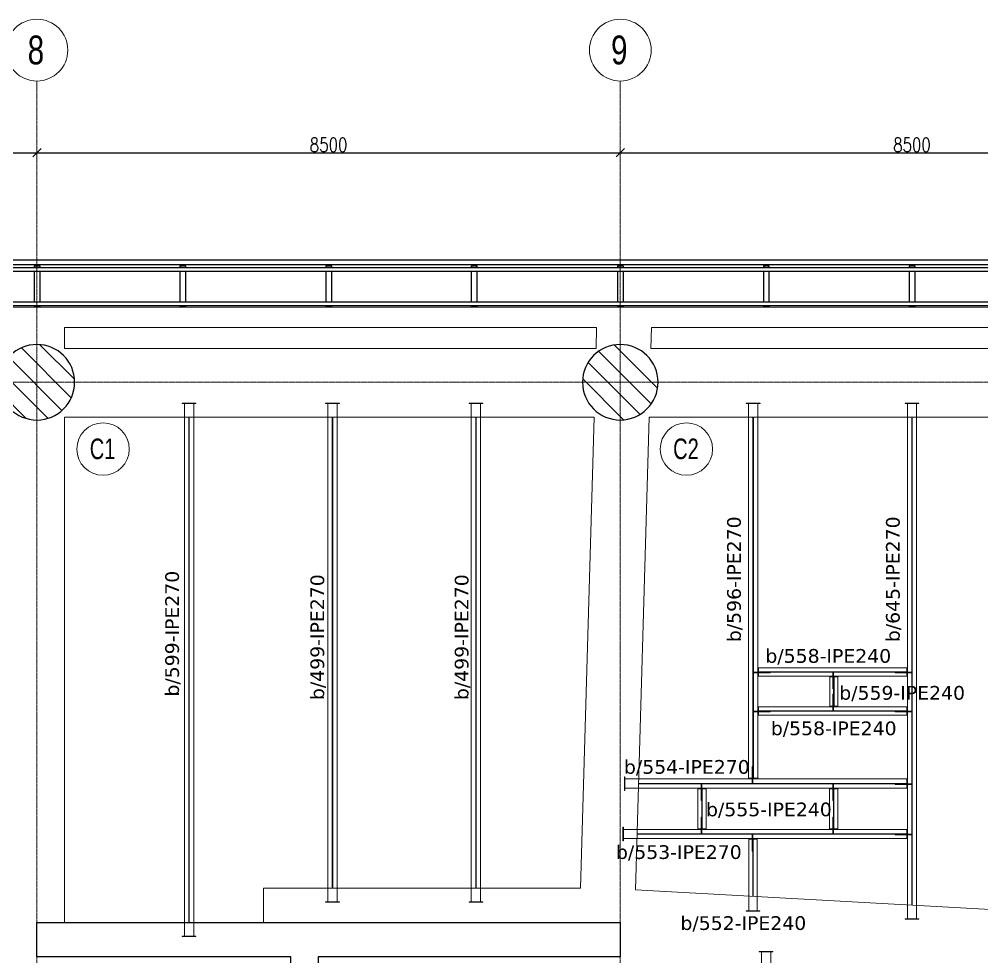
# Model space of a CAD drawing. Header units: millimetres. Extents: x -900 to 77706, y -21218 to 30789.
# Drawn here: x 13159 to 27182, y 17130 to 30789 of the extents above; entities that cross this region are included whole.
import ezdxf

# ---------------------------------------------------------------- set-up
doc = ezdxf.new("R2010")
doc.units = ezdxf.units.MM
doc.header["$LTSCALE"] = 0.9
doc.linetypes.add('Dash', pattern=[0.9525, 0.47625, -0.47625])
doc.linetypes.add('Grid Line', pattern=[3.33375, 1.905, -0.47625, 0.47625, -0.47625])
for name, color, linetype, lineweight in [('0-2', 7, 'Dash', 9), ('0-3', 250, 'Continuous', 5), ('A_ALMA', 255, 'Continuous', 5), ('E_COLUMNAS', 1, 'Continuous', 18), ('E_COLUMNAS-3', 1, 'Continuous', 35), ('E_COLUMNAS-4', 1, 'Continuous', 25), ('E_EJES', 8, 'Continuous', 9), ('E_EJES-1', 8, 'Grid Line', 9), ('E_MUROS-1', 2, 'Continuous', 25), ('E_TEXTO', 3, 'Continuous', 9), ('E_VIGAS', 5, 'Continuous', 9), ('E_VIGAS-1', 5, 'Continuous', 25), ('E_VIGAS-2', 10, 'Continuous', 25), ('P-PLATINA', 6, 'Continuous', 15), ('VIGAS_HCB', 253, 'Continuous', 15)]:
    doc.layers.add(name, color=color, linetype=linetype, lineweight=lineweight)
doc.layers.add('COTAS', color=8, linetype='Continuous')
doc.styles.add('Arial Narrow', font='', dxfattribs={"width": 0.85, "height": 0.3})
doc.styles.add('CNI_COTAS', font='romans.shx', dxfattribs={"width": 0.8})
doc.styles.add('Swis721 LtCn BT', font='swisscl.ttf', dxfattribs={"height": 0.42})
doc.styles.add('VERDANA', font='verdana.ttf')
doc.styles.get('Arial Narrow').set_extended_font_data('Arial Narrow')
doc.dimstyles.new('1.5', dxfattribs={"dimscale": 0, "dimtxt": 200, "dimasz": 120, "dimexe": 4, "dimexo": 4, "dimgap": 15, "dimtad": 1, "dimdec": 0, "dimzin": 4, "dimdsep": 46, "dimtxsty": 'CNI_COTAS', "dimblk": 'OBLIQUE', "dimcen": -0.09, "dimclrd": 256, "dimclrt": 3, "dimadec": 0, "dimazin": 0, "dimtfac": 1, "dimtdec": 0, "dimtmove": 2, "dimatfit": 0, "dimldrblk": 'OBLIQUE', "dimfxl": 0.05, "dimtolj": 1, "dimtzin": 0, "dimarcsym": 0})

# ---------------------------------------------------------------- blocks, each defined once
blk = doc.blocks.new('EST_SFM_VIGA-METALICA-SECCION-C - EST_SFM_VIGA-METALICA-UPN160-1604346-PLANTA DE PISO 12 N_E_ _48_55m')
at = {"layer": 'E_VIGAS-1'}
for p, q in [((30.11, 0.018), (-30.277, 0.018)), ((-30.272, -0.047), (30.104, -0.047))]:
    blk.add_line(p, q, dxfattribs=at)
blk = doc.blocks.new('EST_SFM_VIGA-METALICA-SECCION-C - EST_SFM_VIGA-METALICA-UPN100-1526554-PLANTA DE PISO 12 N_E_ _48_55m')
at = {"layer": 'E_VIGAS-2'}
for p, q in [((34.942, 0.018), (-34.929, 0.018)), ((-34.929, -0.032), (34.942, -0.032))]:
    blk.add_line(p, q, dxfattribs=at)
blk = doc.blocks.new('EST_SFM_VIGA-METALICA-SECCION-C - EST_SFM_VIGA-METALICA-UPN100-1526616-PLANTA DE PISO 12 N_E_ _48_55m')
at = {"layer": 'E_VIGAS-2'}
for p, q in [((34.044, 0.032), (-34.827, 0.032)), ((-34.827, -0.018), (34.044, -0.018))]:
    blk.add_line(p, q, dxfattribs=at)
blk = doc.blocks.new('DCTIB_CNI_EST_MOD-1A-FAC_0001_rvt-2-PLANTA DE PISO 12 N_E_ _48_55m')
at = {"layer": 'E_VIGAS-1'}
for p, q in [((-65.665, 167.864), (-65.665, 167.878)), ((-65.66, 167.878), (-65.66, 167.864)), ((-63.54, 167.864), (-63.54, 167.878)), ((-63.535, 167.878), (-63.535, 167.864)), ((-61.415, 167.864), (-61.415, 167.878)), ((-61.41, 167.878), (-61.41, 167.864)), ((-59.29, 167.864), (-59.29, 167.878)), ((-59.285, 167.878), (-59.285, 167.864)), ((-57.165, 167.864), (-57.165, 167.878)), ((-57.16, 167.878), (-57.16, 167.864)), ((-55.04, 167.864), (-55.04, 167.878)), ((-55.035, 167.878), (-55.035, 167.864)), ((-52.915, 167.864), (-52.915, 167.878)), ((-52.91, 167.878), (-52.91, 167.864)), ((-65.703, 167.858), (-65.703, 167.859)), ((-65.703, 167.859), (-65.675, 167.859)), ((-65.621, 167.858), (-65.703, 167.858)), ((-65.703, 167.858), (-65.703, 167.83)), ((-65.703, 167.778), (-65.703, 167.33)), ((-65.665, 167.859), (-65.665, 167.864)), ((-65.66, 167.864), (-65.66, 167.859)), ((-65.649, 167.859), (-65.621, 167.859)), ((-65.621, 167.859), (-65.621, 167.858)), ((-65.621, 167.858), (-65.621, 167.83)), ((-65.621, 167.778), (-65.621, 167.33)), ((-63.578, 167.858), (-63.578, 167.859)), ((-63.578, 167.859), (-63.55, 167.859)), ((-63.496, 167.858), (-63.578, 167.858)), ((-63.578, 167.858), (-63.578, 167.83)), ((-63.578, 167.78), (-63.578, 167.33)), ((-63.54, 167.859), (-63.54, 167.864)), ((-63.535, 167.864), (-63.535, 167.859)), ((-63.524, 167.859), (-63.496, 167.859)), ((-63.496, 167.859), (-63.496, 167.858)), ((-63.496, 167.858), (-63.496, 167.83)), ((-63.496, 167.778), (-63.496, 167.33)), ((-61.453, 167.858), (-61.453, 167.859)), ((-61.453, 167.859), (-61.425, 167.859)), ((-61.371, 167.858), (-61.453, 167.858)), ((-61.453, 167.858), (-61.453, 167.83)), ((-61.453, 167.778), (-61.453, 167.33)), ((-61.415, 167.859), (-61.415, 167.864)), ((-61.41, 167.864), (-61.41, 167.859)), ((-61.399, 167.859), (-61.371, 167.859)), ((-61.371, 167.859), (-61.371, 167.858)), ((-61.371, 167.858), (-61.371, 167.83)), ((-61.371, 167.778), (-61.371, 167.33)), ((-59.328, 167.859), (-59.3, 167.859)), ((-59.328, 167.858), (-59.328, 167.859)), ((-59.246, 167.858), (-59.328, 167.858)), ((-59.328, 167.83), (-59.328, 167.858)), ((-59.328, 167.33), (-59.328, 167.778)), ((-59.29, 167.859), (-59.29, 167.864)), ((-59.285, 167.864), (-59.285, 167.859)), ((-59.274, 167.859), (-59.246, 167.859)), ((-59.246, 167.859), (-59.246, 167.858)), ((-59.246, 167.83), (-59.246, 167.858)), ((-59.246, 167.33), (-59.246, 167.78)), ((-57.203, 167.858), (-57.203, 167.859)), ((-57.203, 167.859), (-57.176, 167.859)), ((-57.121, 167.858), (-57.203, 167.858)), ((-57.203, 167.858), (-57.203, 167.83)), ((-57.203, 167.778), (-57.203, 167.33)), ((-57.165, 167.859), (-57.165, 167.864)), ((-57.16, 167.864), (-57.16, 167.859)), ((-57.149, 167.859), (-57.121, 167.859)), ((-57.121, 167.859), (-57.121, 167.858)), ((-57.121, 167.858), (-57.121, 167.83)), ((-57.121, 167.778), (-57.121, 167.33)), ((-55.078, 167.858), (-55.078, 167.859)), ((-55.078, 167.859), (-55.05, 167.859)), ((-54.996, 167.858), (-55.078, 167.858)), ((-55.078, 167.858), (-55.078, 167.83)), ((-55.078, 167.778), (-55.078, 167.33)), ((-55.04, 167.859), (-55.04, 167.864)), ((-55.035, 167.864), (-55.035, 167.859)), ((-55.024, 167.859), (-54.996, 167.859)), ((-54.996, 167.859), (-54.996, 167.858)), ((-54.996, 167.858), (-54.996, 167.83)), ((-54.996, 167.778), (-54.996, 167.33)), ((-52.953, 167.858), (-52.953, 167.859)), ((-52.953, 167.859), (-52.925, 167.859)), ((-52.871, 167.858), (-52.953, 167.858)), ((-52.953, 167.858), (-52.953, 167.83)), ((-52.953, 167.778), (-52.953, 167.33)), ((-52.915, 167.859), (-52.915, 167.864)), ((-52.91, 167.864), (-52.91, 167.859)), ((-52.899, 167.859), (-52.871, 167.859)), ((-52.871, 167.859), (-52.871, 167.858)), ((-52.871, 167.858), (-52.871, 167.83)), ((-52.871, 167.778), (-52.871, 167.33)), ((-65.703, 167.28), (-65.703, 167.263)), ((-65.621, 167.263), (-65.703, 167.263)), ((-65.621, 167.28), (-65.621, 167.263)), ((-63.578, 167.28), (-63.578, 167.263)), ((-63.496, 167.263), (-63.578, 167.263)), ((-63.496, 167.28), (-63.496, 167.263)), ((-61.453, 167.28), (-61.453, 167.263)), ((-61.371, 167.263), (-61.453, 167.263)), ((-61.371, 167.28), (-61.371, 167.263)), ((-59.328, 167.263), (-59.328, 167.28)), ((-59.246, 167.263), (-59.328, 167.263)), ((-59.246, 167.263), (-59.246, 167.28)), ((-57.203, 167.28), (-57.203, 167.263)), ((-57.121, 167.263), (-57.203, 167.263)), ((-57.121, 167.28), (-57.121, 167.263)), ((-55.078, 167.28), (-55.078, 167.263)), ((-54.996, 167.263), (-55.078, 167.263)), ((-54.996, 167.28), (-54.996, 167.263)), ((-52.953, 167.28), (-52.953, 167.26)), ((-52.871, 167.26), (-52.953, 167.26)), ((-52.871, 167.28), (-52.871, 167.26))]:
    blk.add_line(p, q, dxfattribs=at)
for points, knots in [([(-65.675, 167.859), (-65.674, 167.859), (-65.673, 167.859), (-65.67, 167.859), (-65.668, 167.86), (-65.666, 167.86), (-65.665, 167.862), (-65.665, 167.863), (-65.665, 167.864)], [0, 0, 0, 0, 0.142857, 0.285714, 0.428571, 0.571429, 0.785714, 1, 1, 1, 1]), ([(-65.665, 167.864), (-65.665, 167.863), (-65.665, 167.862), (-65.667, 167.86), (-65.668, 167.86), (-65.67, 167.859), (-65.671, 167.859), (-65.672, 167.859), (-65.674, 167.859), (-65.675, 167.859)], [0, 0, 0, 0, 0.285714, 0.428571, 0.571429, 0.678571, 0.732143, 0.785714, 1, 1, 1, 1]), ([(-65.649, 167.859), (-65.65, 167.859), (-65.651, 167.859), (-65.654, 167.859), (-65.656, 167.86), (-65.658, 167.86), (-65.659, 167.862), (-65.66, 167.863), (-65.66, 167.864)], [0, 0, 0, 0, 0.142857, 0.285714, 0.428571, 0.571429, 0.785714, 1, 1, 1, 1]), ([(-65.66, 167.864), (-65.66, 167.863), (-65.659, 167.862), (-65.658, 167.86), (-65.656, 167.86), (-65.655, 167.859), (-65.654, 167.859), (-65.652, 167.859), (-65.65, 167.859), (-65.649, 167.859)], [0, 0, 0, 0, 0.285714, 0.428571, 0.571429, 0.678571, 0.732143, 0.785714, 1, 1, 1, 1]), ([(-63.55, 167.859), (-63.549, 167.859), (-63.548, 167.859), (-63.545, 167.859), (-63.543, 167.86), (-63.541, 167.86), (-63.54, 167.862), (-63.54, 167.863), (-63.54, 167.864)], [0, 0, 0, 0, 0.142857, 0.285714, 0.428571, 0.571429, 0.785714, 1, 1, 1, 1]), ([(-63.54, 167.864), (-63.54, 167.863), (-63.54, 167.862), (-63.542, 167.86), (-63.543, 167.86), (-63.545, 167.859), (-63.546, 167.859), (-63.547, 167.859), (-63.549, 167.859), (-63.55, 167.859)], [0, 0, 0, 0, 0.285714, 0.428571, 0.571429, 0.678571, 0.732143, 0.785714, 1, 1, 1, 1]), ([(-63.524, 167.859), (-63.525, 167.859), (-63.526, 167.859), (-63.529, 167.859), (-63.531, 167.86), (-63.533, 167.86), (-63.534, 167.862), (-63.535, 167.863), (-63.535, 167.864)], [0, 0, 0, 0, 0.142857, 0.285714, 0.428571, 0.571429, 0.785714, 1, 1, 1, 1]), ([(-63.535, 167.864), (-63.535, 167.863), (-63.534, 167.862), (-63.533, 167.86), (-63.531, 167.86), (-63.53, 167.859), (-63.529, 167.859), (-63.527, 167.859), (-63.525, 167.859), (-63.524, 167.859)], [0, 0, 0, 0, 0.285714, 0.428571, 0.571429, 0.678571, 0.732143, 0.785714, 1, 1, 1, 1]), ([(-61.425, 167.859), (-61.424, 167.859), (-61.423, 167.859), (-61.42, 167.859), (-61.418, 167.86), (-61.416, 167.86), (-61.415, 167.862), (-61.415, 167.863), (-61.415, 167.864)], [0, 0, 0, 0, 0.142857, 0.285714, 0.428571, 0.571429, 0.785714, 1, 1, 1, 1]), ([(-61.415, 167.864), (-61.415, 167.863), (-61.415, 167.862), (-61.417, 167.86), (-61.418, 167.86), (-61.42, 167.859), (-61.421, 167.859), (-61.422, 167.859), (-61.424, 167.859), (-61.425, 167.859)], [0, 0, 0, 0, 0.285714, 0.428571, 0.571429, 0.678571, 0.732143, 0.785714, 1, 1, 1, 1]), ([(-61.399, 167.859), (-61.4, 167.859), (-61.401, 167.859), (-61.404, 167.859), (-61.406, 167.86), (-61.408, 167.86), (-61.409, 167.862), (-61.41, 167.863), (-61.41, 167.864)], [0, 0, 0, 0, 0.142857, 0.285714, 0.428571, 0.571429, 0.785714, 1, 1, 1, 1]), ([(-61.41, 167.864), (-61.41, 167.863), (-61.409, 167.862), (-61.408, 167.86), (-61.406, 167.86), (-61.405, 167.859), (-61.404, 167.859), (-61.402, 167.859), (-61.4, 167.859), (-61.399, 167.859)], [0, 0, 0, 0, 0.285714, 0.428571, 0.571429, 0.678571, 0.732143, 0.785714, 1, 1, 1, 1]), ([(-59.29, 167.864), (-59.29, 167.863), (-59.29, 167.862), (-59.292, 167.86), (-59.293, 167.86), (-59.295, 167.859), (-59.296, 167.859), (-59.297, 167.859), (-59.299, 167.859), (-59.3, 167.859)], [0, 0, 0, 0, 0.285714, 0.428571, 0.571429, 0.678571, 0.732143, 0.785714, 1, 1, 1, 1]), ([(-59.3, 167.859), (-59.299, 167.859), (-59.298, 167.859), (-59.295, 167.859), (-59.293, 167.86), (-59.291, 167.86), (-59.29, 167.862), (-59.29, 167.863), (-59.29, 167.864)], [0, 0, 0, 0, 0.142857, 0.285714, 0.428571, 0.571429, 0.785714, 1, 1, 1, 1]), ([(-59.285, 167.864), (-59.285, 167.863), (-59.284, 167.862), (-59.283, 167.86), (-59.281, 167.86), (-59.28, 167.859), (-59.279, 167.859), (-59.277, 167.859), (-59.275, 167.859), (-59.274, 167.859)], [0, 0, 0, 0, 0.285714, 0.428571, 0.571429, 0.678571, 0.732143, 0.785714, 1, 1, 1, 1]), ([(-59.274, 167.859), (-59.275, 167.859), (-59.276, 167.859), (-59.279, 167.859), (-59.281, 167.86), (-59.283, 167.86), (-59.284, 167.862), (-59.285, 167.863), (-59.285, 167.864)], [0, 0, 0, 0, 0.142857, 0.285714, 0.428571, 0.571429, 0.785714, 1, 1, 1, 1]), ([(-57.176, 167.859), (-57.175, 167.859), (-57.173, 167.859), (-57.171, 167.859), (-57.168, 167.86), (-57.167, 167.86), (-57.165, 167.862), (-57.165, 167.863), (-57.165, 167.864)], [0, 0, 0, 0, 0.142857, 0.285714, 0.428571, 0.571429, 0.785714, 1, 1, 1, 1]), ([(-57.165, 167.864), (-57.165, 167.863), (-57.165, 167.862), (-57.167, 167.86), (-57.168, 167.86), (-57.17, 167.859), (-57.171, 167.859), (-57.173, 167.859), (-57.174, 167.859), (-57.176, 167.859)], [0, 0, 0, 0, 0.285714, 0.428571, 0.571429, 0.678571, 0.732143, 0.785714, 1, 1, 1, 1]), ([(-57.149, 167.859), (-57.15, 167.859), (-57.152, 167.859), (-57.154, 167.859), (-57.156, 167.86), (-57.158, 167.86), (-57.16, 167.862), (-57.16, 167.863), (-57.16, 167.864)], [0, 0, 0, 0, 0.142857, 0.285714, 0.428571, 0.571429, 0.785714, 1, 1, 1, 1]), ([(-57.16, 167.864), (-57.16, 167.863), (-57.159, 167.862), (-57.158, 167.86), (-57.156, 167.86), (-57.155, 167.859), (-57.154, 167.859), (-57.152, 167.859), (-57.15, 167.859), (-57.149, 167.859)], [0, 0, 0, 0, 0.285714, 0.428571, 0.571429, 0.678571, 0.732143, 0.785714, 1, 1, 1, 1]), ([(-55.05, 167.859), (-55.049, 167.859), (-55.048, 167.859), (-55.045, 167.859), (-55.043, 167.86), (-55.041, 167.86), (-55.04, 167.862), (-55.04, 167.863), (-55.04, 167.864)], [0, 0, 0, 0, 0.142857, 0.285714, 0.428571, 0.571429, 0.785714, 1, 1, 1, 1]), ([(-55.04, 167.864), (-55.04, 167.863), (-55.04, 167.862), (-55.042, 167.86), (-55.043, 167.86), (-55.045, 167.859), (-55.046, 167.859), (-55.047, 167.859), (-55.049, 167.859), (-55.05, 167.859)], [0, 0, 0, 0, 0.285714, 0.428571, 0.571429, 0.678571, 0.732143, 0.785714, 1, 1, 1, 1]), ([(-55.024, 167.859), (-55.025, 167.859), (-55.026, 167.859), (-55.029, 167.859), (-55.031, 167.86), (-55.033, 167.86), (-55.034, 167.862), (-55.035, 167.863), (-55.035, 167.864)], [0, 0, 0, 0, 0.142857, 0.285714, 0.428571, 0.571429, 0.785714, 1, 1, 1, 1]), ([(-55.035, 167.864), (-55.035, 167.863), (-55.034, 167.862), (-55.033, 167.86), (-55.031, 167.86), (-55.03, 167.859), (-55.029, 167.859), (-55.027, 167.859), (-55.025, 167.859), (-55.024, 167.859)], [0, 0, 0, 0, 0.285714, 0.428571, 0.571429, 0.678571, 0.732143, 0.785714, 1, 1, 1, 1]), ([(-52.925, 167.859), (-52.924, 167.859), (-52.923, 167.859), (-52.92, 167.859), (-52.918, 167.86), (-52.916, 167.86), (-52.915, 167.862), (-52.915, 167.863), (-52.915, 167.864)], [0, 0, 0, 0, 0.142857, 0.285714, 0.428571, 0.571429, 0.785714, 1, 1, 1, 1]), ([(-52.915, 167.864), (-52.915, 167.863), (-52.915, 167.862), (-52.917, 167.86), (-52.918, 167.86), (-52.92, 167.859), (-52.921, 167.859), (-52.922, 167.859), (-52.924, 167.859), (-52.925, 167.859)], [0, 0, 0, 0, 0.285714, 0.428571, 0.571429, 0.678571, 0.732143, 0.785714, 1, 1, 1, 1]), ([(-52.899, 167.859), (-52.9, 167.859), (-52.901, 167.859), (-52.904, 167.859), (-52.906, 167.86), (-52.908, 167.86), (-52.909, 167.862), (-52.91, 167.863), (-52.91, 167.864)], [0, 0, 0, 0, 0.142857, 0.285714, 0.428571, 0.571429, 0.785714, 1, 1, 1, 1]), ([(-52.91, 167.864), (-52.91, 167.863), (-52.909, 167.862), (-52.908, 167.86), (-52.906, 167.86), (-52.905, 167.859), (-52.904, 167.859), (-52.902, 167.859), (-52.9, 167.859), (-52.899, 167.859)], [0, 0, 0, 0, 0.285714, 0.428571, 0.571429, 0.678571, 0.732143, 0.785714, 1, 1, 1, 1])]:
    blk.add_open_spline(points, degree=3, knots=knots, dxfattribs=at)
for name, p in [('EST_SFM_VIGA-METALICA-SECCION-C - EST_SFM_VIGA-METALICA-UPN160-1604346-PLANTA DE PISO 12 N_E_ _48_55m', (-40.081, 167.925)), ('EST_SFM_VIGA-METALICA-SECCION-C - EST_SFM_VIGA-METALICA-UPN100-1526554-PLANTA DE PISO 12 N_E_ _48_55m', (-40.169, 167.812)), ('EST_SFM_VIGA-METALICA-SECCION-C - EST_SFM_VIGA-METALICA-UPN100-1526616-PLANTA DE PISO 12 N_E_ _48_55m', (-39.77, 167.298))]:
    blk.add_blockref(name, p, dxfattribs=at)
blk = doc.blocks.new('EST_SCM_COLUMNA-SECCION-CIRCULAR - EST_SCM_COLUMNA-CONCRETO-CIRCULAR_Ø_110cm-1246213-PLANTA DE PISO 12 N_E_ _48_55m')
at = {"layer": 'E_COLUMNAS'}
h = blk.add_hatch(dxfattribs=at)
h.set_pattern_fill('FP_15', color=256, style=0, pattern_type=2)
h.set_pattern_definition([(135, (65.662, -166.162), (-0.15909903, -0.15909903), [])])
h.paths.add_polyline_path([(-0.041, -0.548), (0.041, -0.548), (0.122, -0.536), (0.201, -0.512), (0.275, -0.476), (0.343, -0.43), (0.403, -0.374), (0.454, -0.31), (0.496, -0.239), (0.526, -0.162), (0.544, -0.082), (0.55, 0), (0.544, 0.082), (0.526, 0.162), (0.496, 0.239), (0.454, 0.31), (0.403, 0.374), (0.343, 0.43), (0.275, 0.476), (0.201, 0.512), (0.122, 0.536), (0.041, 0.548), (-0.041, 0.548), (-0.122, 0.536), (-0.201, 0.512), (-0.275, 0.476), (-0.343, 0.43), (-0.403, 0.374), (-0.454, 0.31), (-0.496, 0.239), (-0.526, 0.162), (-0.544, 0.082), (-0.55, 0), (-0.544, -0.082), (-0.526, -0.162), (-0.496, -0.239), (-0.454, -0.31), (-0.403, -0.374), (-0.343, -0.43), (-0.275, -0.476), (-0.198, -0.513), (-0.122, -0.536)])
at = {"layer": 'E_COLUMNAS-4'}
for start, end in [(0, 180), (180, 0)]:
    blk.add_arc((0, 0), 0.55, start, end, dxfattribs=at)
blk = doc.blocks.new('EST_SCM_COLUMNA-SECCION-CIRCULAR - EST_SCM_COLUMNA-CONCRETO-CIRCULAR_Ø_110cm-V44-PLANTA DE PISO 12 N_E_ _48_55m')
at = {"layer": 'E_COLUMNAS'}
h = blk.add_hatch(dxfattribs=at)
h.set_pattern_fill('FP_17', color=256, style=0, pattern_type=2)
h.set_pattern_definition([(135, (57.162, -166.162), (-0.15909903, -0.15909903), [])])
h.paths.add_polyline_path([(0.041, -0.548), (0.122, -0.536), (0.201, -0.512), (0.275, -0.476), (0.343, -0.43), (0.403, -0.374), (0.454, -0.31), (0.496, -0.239), (0.526, -0.162), (0.544, -0.082), (0.55, 0), (0.544, 0.082), (0.526, 0.162), (0.496, 0.239), (0.454, 0.31), (0.403, 0.374), (0.343, 0.43), (0.275, 0.476), (0.201, 0.512), (0.122, 0.536), (0.041, 0.548), (-0.041, 0.548), (-0.122, 0.536), (-0.201, 0.512), (-0.275, 0.476), (-0.343, 0.43), (-0.403, 0.374), (-0.454, 0.31), (-0.496, 0.239), (-0.526, 0.162), (-0.544, 0.082), (-0.55, 0), (-0.544, -0.082), (-0.526, -0.162), (-0.496, -0.239), (-0.454, -0.31), (-0.403, -0.374), (-0.343, -0.43), (-0.275, -0.476), (-0.201, -0.512), (-0.122, -0.536), (-0.041, -0.548)])
at = {"layer": 'E_COLUMNAS-4'}
for start, end in [(0, 180), (180, 0)]:
    blk.add_arc((0, 0), 0.55, start, end, dxfattribs=at)
blk = doc.blocks.new('Grid - CNI_NOMBRE EJES-372759-PLANTA DE PISO 12 N_E_ _48_55m')
at = {"layer": 'E_EJES'}
blk.add_circle((0, 0), 0.003, dxfattribs=at)
blk = doc.blocks.new('CNI_TAG COLUMNAS CONCRETO MARCA - CNI_COLUMNA CONCRETO-582370-PLANTA DE PISO 12 N_E_ _48_55m')
at = {"layer": 'E_TEXTO'}
for start, end in [(360, 180), (180, 360)]:
    blk.add_arc((0.000261, -0.000148), 0.002545, start, end, dxfattribs=at)
blk = doc.blocks.new('_Oblique')
at = {"color": 0, "linetype": 'ByBlock', "lineweight": -2}
blk.add_line((-0.5, -0.5), (0.5, 0.5), dxfattribs=at)
blk = doc.blocks.new('*D431')
at = {"layer": 'COTAS', "lineweight": -2, "transparency": 16777216}
blk.add_line((4916, 28844), (13416, 28844), dxfattribs=at)
at = {"layer": 'Defpoints', "color": 0, "transparency": 16777216}
for p in [(4916, 28844), (13416, 28844), (13416, 28844)]:
    blk.add_point(p, dxfattribs=at)
at = {"layer": 'COTAS', "lineweight": -2, "transparency": 16777216, "xscale": 120, "yscale": 120, "zscale": 120, "rotation": 180}
blk.add_blockref('_Oblique', (4916, 28844), dxfattribs=at)
at = {"layer": 'COTAS', "lineweight": -2, "transparency": 16777216, "xscale": 120, "yscale": 120, "zscale": 120}
blk.add_blockref('_Oblique', (13416, 28844), dxfattribs=at)
at = {"layer": 'COTAS', "color": 3, "transparency": 16777216, "insert": (9166, 28959), "char_height": 200, "attachment_point": 5, "style": 'CNI_COTAS'}
blk.add_mtext('\\A1;8500', dxfattribs=at)
blk = doc.blocks.new('*D432')
at = {"layer": 'COTAS', "lineweight": -2, "transparency": 16777216}
blk.add_line((13416, 28844), (21916, 28844), dxfattribs=at)
at = {"layer": 'Defpoints', "color": 0, "transparency": 16777216}
for p in [(13416, 28844), (21916, 28844), (21916, 28844)]:
    blk.add_point(p, dxfattribs=at)
at = {"layer": 'COTAS', "lineweight": -2, "transparency": 16777216, "xscale": 120, "yscale": 120, "zscale": 120, "rotation": 180}
blk.add_blockref('_Oblique', (13416, 28844), dxfattribs=at)
at = {"layer": 'COTAS', "lineweight": -2, "transparency": 16777216, "xscale": 120, "yscale": 120, "zscale": 120}
blk.add_blockref('_Oblique', (21916, 28844), dxfattribs=at)
at = {"layer": 'COTAS', "color": 3, "transparency": 16777216, "insert": (17666, 28959), "char_height": 200, "attachment_point": 5, "style": 'CNI_COTAS'}
blk.add_mtext('\\A1;8500', dxfattribs=at)
blk = doc.blocks.new('*D433')
at = {"layer": 'COTAS', "lineweight": -2, "transparency": 16777216}
blk.add_line((21916, 28844), (30416, 28844), dxfattribs=at)
at = {"layer": 'Defpoints', "color": 0, "transparency": 16777216}
for p in [(21916, 28844), (30416, 28844), (30416, 28844)]:
    blk.add_point(p, dxfattribs=at)
at = {"layer": 'COTAS', "lineweight": -2, "transparency": 16777216, "xscale": 120, "yscale": 120, "zscale": 120, "rotation": 180}
blk.add_blockref('_Oblique', (21916, 28844), dxfattribs=at)
at = {"layer": 'COTAS', "lineweight": -2, "transparency": 16777216, "xscale": 120, "yscale": 120, "zscale": 120}
blk.add_blockref('_Oblique', (30416, 28844), dxfattribs=at)
at = {"layer": 'COTAS', "color": 3, "transparency": 16777216, "insert": (26166, 28959), "char_height": 200, "attachment_point": 5, "style": 'CNI_COTAS'}
blk.add_mtext('\\A1;8500', dxfattribs=at)

msp = doc.modelspace()

# ---------------------------------------------------------------- linework, layer by layer
at = {"layer": '0-2'}
msp.add_line((17112.4, 17130.2), (17113, 17130.5), dxfattribs=at)
at = {"layer": 'A_ALMA'}
for p, q in [((15629.2, 17640.2), (15629.2, 24980)), ((15635.8, 17640.2), (15635.8, 24980)), ((17719.2, 18140.2), (17719.2, 24980)), ((17725.8, 18140.2), (17725.8, 24980)), ((19809.2, 18140.2), (19809.2, 24980)), ((19815.8, 18140.2), (19815.8, 24980)), ((23848.7, 19730.8), (23848.7, 24980)), ((23855.3, 19730.8), (23855.3, 24980)), ((26162.6, 17892.6), (26162.6, 24980)), ((26169.2, 17892.6), (26169.2, 24980)), ((23929.5, 21283.3), (26089.4, 21283.3)), ((23929.5, 21277.1), (26089.4, 21277.1)), ((25024, 20780.2), (25024, 21210.2)), ((25030.2, 20780.2), (25030.2, 21210.2)), ((23929.5, 20713.3), (26089.4, 20713.3)), ((23929.5, 20707.1), (26089.4, 20707.1)), ((22192.1, 19656.6), (26089.5, 19656.6)), ((22192.1, 19650), (26089.5, 19650)), ((23103, 18995.9), (23103, 19576.1)), ((23109.2, 18995.9), (23109.2, 19576.1)), ((25023, 18995.9), (25023, 19576.1)), ((25029.2, 18995.9), (25029.2, 19576.1)), ((22171.2, 18921.6), (26089.5, 18921.6)), ((22171.2, 18915), (26089.5, 18915)), ((23847.9, 18010.3), (23847.9, 18838.1)), ((23854.1, 18010.3), (23854.1, 18838.1))]:
    msp.add_line(p, q, dxfattribs=at)
at = {"layer": 'E_EJES-1'}
for p, q in [((13416, -4561.2), (13416, 29888.7)), ((21916, -4561.2), (21916, 29888.7)), ((0, 25500), (76806, 25500))]:
    msp.add_line(p, q, dxfattribs=at)
at = {"layer": 'E_MUROS-1'}
msp.add_lwpolyline([(21916.1, 17630.2), (21916.1, 17130.2), (17516.1, 17130.2), (17516.1, 8370.2), (21916.1, 8370.2), (21916.1, 7870.2), (13416.1, 7870.2), (13416.1, 8370.2), (17116.1, 8370.2), (17116.1, 17130.2), (13416.1, 17130.2), (13416.1, 17630.2)], close=True, dxfattribs=at)
at = {"layer": 'E_VIGAS', "color": 30, "true_color": 0xf26722}
for points in [[(11017, 26595.9), (11017, -1095.9), (66817.2, -1095.8), (66817.1, 26595.9)], [(13816.9, 25990), (21562.7, 25990), (21571.4, 26295.9), (13816.9, 26295.9)], [(22363, 25990), (30117, 25990), (30117, 26295.9), (22371.7, 26295.9)], [(22334.5, 24990), (22138, 18106.5), (30117, 17664.9), (30117, 24990)]]:
    msp.add_lwpolyline(points, close=True, dxfattribs=at)
msp.add_lwpolyline([(13816.9, 17620.2), (13816.9, 24990), (21534.1, 24990), (21338.4, 18130.1), (16717, 18130.1), (16717, 17632.5)], dxfattribs=at)
at = {"layer": 'P-PLATINA'}
for points in [[(24099.3, 21277.1), (24099.3, 21267.1), (23855.3, 21267.1), (23855.3, 21277.1)], [(25014.1, 21033.1), (25024.1, 21033.1), (25024.1, 21277.1), (25014.1, 21277.1)], [(25919.6, 21277.1), (25919.6, 21267.1), (26163.6, 21267.1), (26163.6, 21277.1)], [(25014.1, 20957.3), (25024.1, 20957.3), (25024.1, 20713.3), (25014.1, 20713.3)], [(24099.3, 20697.1), (24099.3, 20707.1), (23855.3, 20707.1), (23855.3, 20697.1)], [(25919.6, 20697.1), (25919.6, 20707.1), (26163.6, 20707.1), (26163.6, 20697.1)], [(23838.7, 19900.3), (23848.7, 19900.3), (23848.7, 19656.3), (23838.7, 19656.3)], [(23093, 19406.6), (23103, 19406.6), (23103, 19650.6), (23093, 19650.6)], [(25013.1, 19406.8), (25023.1, 19406.8), (25023.1, 19650.8), (25013.1, 19650.8)], [(25919.7, 19640), (25919.7, 19650), (26163.7, 19650), (26163.7, 19640)], [(23093, 19165.4), (23103, 19165.4), (23103, 18921.4), (23093, 18921.4)], [(25013.1, 19165.6), (25023.1, 19165.6), (25023.1, 18921.6), (25013.1, 18921.6)], [(23837.9, 18670.8), (23847.9, 18670.8), (23847.9, 18914.8), (23837.9, 18914.8)], [(25919.7, 18905), (25919.7, 18915), (26163.7, 18915), (26163.7, 18905)]]:
    msp.add_lwpolyline(points, close=True, dxfattribs=at)
at = {"layer": 'VIGAS_HCB', "color": 8}
for points in [[(15732.5, 25196), (15532.5, 25196), (15532.5, 25190), (15732.5, 25190)], [(17822.5, 25196), (17622.5, 25196), (17622.5, 25190), (17822.5, 25190)], [(19912.5, 25196), (19712.5, 25196), (19712.5, 25190), (19912.5, 25190)], [(23952, 25196), (23752, 25196), (23752, 25190), (23952, 25190)], [(26265.9, 25196), (26065.9, 25196), (26065.9, 25190), (26265.9, 25190)], [(21976.1, 19753.3), (21976.1, 19553.3), (21982.1, 19553.3), (21982.1, 19753.3)], [(21955.2, 19018.3), (21955.2, 18818.3), (21961.2, 18818.3), (21961.2, 19018.3)], [(17822.5, 17930.2), (17622.5, 17930.2), (17622.5, 17924.2), (17822.5, 17924.2)], [(19912.5, 17930.2), (19712.5, 17930.2), (19712.5, 17924.2), (19912.5, 17924.2)], [(23951.1, 17800.3), (23751.1, 17800.3), (23751.1, 17794.3), (23951.1, 17794.3)], [(26265.9, 17683.5), (26065.9, 17683.5), (26065.9, 17677.5), (26265.9, 17677.5)], [(15732.5, 17430.2), (15532.5, 17430.2), (15532.5, 17424.2), (15732.5, 17424.2)], [(24140.9, 17205.6), (23940.9, 17205.6), (23940.9, 17199.6), (24140.9, 17199.6)]]:
    msp.add_lwpolyline(points, close=True, dxfattribs=at)
at = {"layer": 'VIGAS_HCB'}
for points in [[(15565, 17430.2), (15700, 17430.2), (15700, 25190), (15565, 25190)], [(17655, 17930.2), (17790, 17930.2), (17790, 25190), (17655, 25190)], [(19745, 17930.2), (19880, 17930.2), (19880, 25190), (19745, 25190)], [(23784.5, 25190), (23919.5, 25190), (23919.5, 19730.8), (23784.5, 19730.8)], [(26098.4, 25190), (26233.4, 25190), (26233.4, 17683.5), (26098.4, 17683.5)], [(26089.4, 21220.2), (23929.5, 21220.2), (23929.5, 21340.2), (26089.4, 21340.2)], [(25087.2, 20780.2), (24967.2, 20780.2), (24967.2, 21210.2), (25087.2, 21210.2)], [(26089.4, 20650.2), (23929.5, 20650.2), (23929.5, 20770.2), (26089.4, 20770.2)], [(21982.1, 19720.8), (26089.5, 19722), (26089.5, 19587), (21982.1, 19585.8)], [(23046.1, 19576.1), (23166.1, 19576.1), (23166.1, 18995.9), (23046.1, 18995.9)], [(24966.1, 19576.7), (25086.1, 19576.7), (25086.2, 18996), (24966.2, 18996)], [(21961.2, 18985.8), (26089.5, 18986.1), (26089.5, 18851.1), (21961.2, 18850.8)], [(23791, 18840.9), (23911, 18840.9), (23911.1, 17800.3), (23791.1, 17800.3)], [(23973.4, 17199.6), (24108.4, 17199.6), (24108.4, 8303.5), (23973.4, 8303.5)]]:
    msp.add_lwpolyline(points, close=True, dxfattribs=at)

# ---------------------------------------------------------------- block references
at = {"layer": '0-3', "xscale": 999.9999999999933, "yscale": 999.9999999999933, "zscale": 999.9999999999933}
msp.add_blockref('DCTIB_CNI_EST_MOD-1A-FAC_0001_rvt-2-PLANTA DE PISO 12 N_E_ _48_55m', (79078.1, -140662.4), dxfattribs=at)
at = {"layer": 'E_COLUMNAS-3', "xscale": 999.9999999999933, "yscale": 999.9999999999933, "zscale": 999.9999999999933}
for name, p in [('EST_SCM_COLUMNA-SECCION-CIRCULAR - EST_SCM_COLUMNA-CONCRETO-CIRCULAR_Ø_110cm-1246213-PLANTA DE PISO 12 N_E_ _48_55m', (13416, 25500)), ('EST_SCM_COLUMNA-SECCION-CIRCULAR - EST_SCM_COLUMNA-CONCRETO-CIRCULAR_Ø_110cm-V44-PLANTA DE PISO 12 N_E_ _48_55m', (21916, 25500))]:
    msp.add_blockref(name, p, dxfattribs=at)
at = {"layer": 'E_EJES', "xscale": 149999.9999999989, "yscale": 149999.9999999989, "zscale": 149999.9999999989}
for p in [(13416, 30338.7), (21916, 30338.7)]:
    msp.add_blockref('Grid - CNI_NOMBRE EJES-372759-PLANTA DE PISO 12 N_E_ _48_55m', p, dxfattribs=at)
at = {"layer": 'E_TEXTO', "xscale": 149999.9999999989, "yscale": 149999.9999999989, "zscale": 149999.9999999989}
for p in [(14340.3, 24549), (22840.3, 24549)]:
    msp.add_blockref('CNI_TAG COLUMNAS CONCRETO MARCA - CNI_COLUMNA CONCRETO-582370-PLANTA DE PISO 12 N_E_ _48_55m', p, dxfattribs=at)

# ---------------------------------------------------------------- texts
at = {"layer": 'E_EJES', "char_height": 420, "width": 312.658, "attachment_point": 1, "style": 'Swis721 LtCn BT'}
for s, insert in [('8', (13281.5, 30551.3)), ('9', (21781.5, 30551.3))]:
    msp.add_mtext(s, dxfattribs=dict(at, insert=insert))
at = {"layer": 'E_TEXTO', "attachment_point": 1}
for s, insert, char_height, width, style in [('C1', (14186.1, 24680.2), 300, 459.968, 'Arial Narrow'), ('C2', (22686.1, 24680.2), 300, 459.968, 'Arial Narrow'), ('b/558-IPE240', (24030.1, 21613.1), 200, 1206.139, 'VERDANA'), ('b/559-IPE240', (25106, 21075.2), 200, 1206.139, 'VERDANA'), ('b/558-IPE240', (24109.1, 20558.2), 200, 1206.139, 'VERDANA'), ('b/554-IPE270', (21969.2, 19996.1), 200, 1206.139, 'VERDANA'), ('b/555-IPE240', (23164.9, 19376.9), 200, 1206.139, 'VERDANA'), ('b/553-IPE270', (21852.7, 18755.1), 200, 1206.139, 'VERDANA'), ('b/552-IPE240', (22792.5, 17720.7), 200, 1206.139, 'VERDANA')]:
    msp.add_mtext(s, dxfattribs=dict(at, insert=insert, char_height=char_height, width=width, style=style))
at = {"layer": 'E_TEXTO', "char_height": 200, "width": 1206.139, "attachment_point": 1, "rotation": 90, "style": 'VERDANA'}
for s, insert in [('b/596-IPE270', (23472.3, 21713.2)), ('b/645-IPE270', (25787.3, 21713.2)), ('b/599-IPE270', (15285.5, 20920.8)), ('b/499-IPE270', (17401.1, 20869.7)), ('b/499-IPE270', (19503.9, 20869.7))]:
    msp.add_mtext(s, dxfattribs=dict(at, insert=insert))

# ---------------------------------------------------------------- dimensions: what is measured, and where the dimension line sits
at = {"layer": 'COTAS'}
for base, p1, p2, picture, middle in [((13416, 28844.4), (4916, 28844.4), (13416, 28844.4), '*D431', (9166, 28959.4)), ((21916, 28844.4), (13416, 28844.4), (21916, 28844.4), '*D432', (17666, 28959.4)), ((30416, 28844.4), (21916, 28844.4), (30416, 28844.4), '*D433', (26166, 28959.4))]:
    dim = msp.add_linear_dim(base=base, p1=p1, p2=p2, dimstyle='1.5', override={"dimscale": 1}, dxfattribs=at)
    dim.commit()
    dim.dimension.update_dxf_attribs({"geometry": picture, "text_midpoint": middle})

doc.saveas('drawing.dxf')
